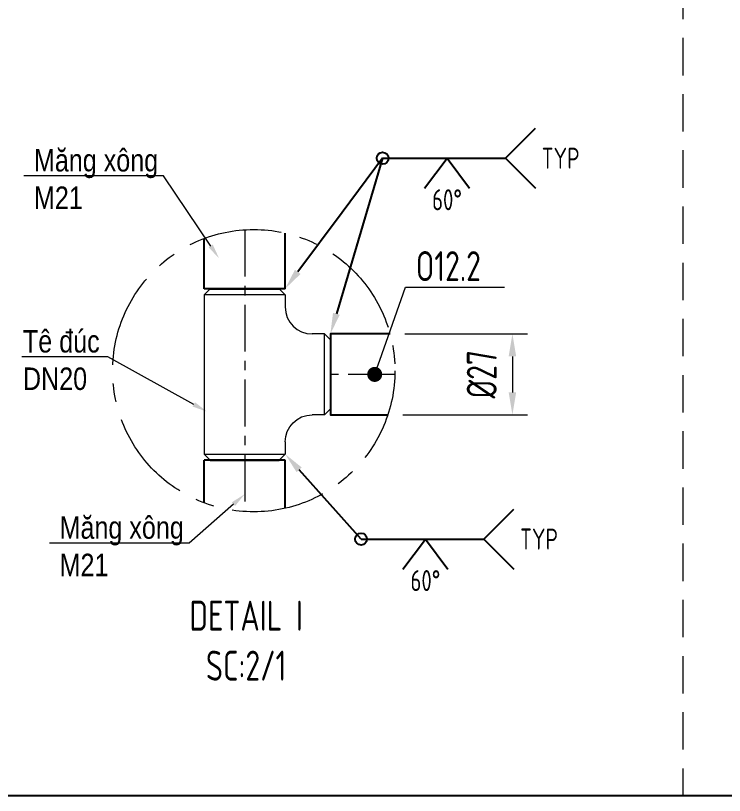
# Model space of a CAD drawing. Header units: millimetres. Extents: x -46397 to 283259, y -8690 to 23983.
# Drawn here: x 182604 to 183077, y -1792 to -1272 of the extents above; entities that cross this region are included whole.
import ezdxf
from ezdxf import colors
from ezdxf.entities.mleader import LeaderData, LeaderLine
from ezdxf.math import Vec2, Vec3

# ---------------------------------------------------------------- set-up
doc = ezdxf.new("R2010")
doc.units = ezdxf.units.MM
doc.linetypes.add('CENTER', pattern=[2, 1.25, -0.25, 0.25, -0.25])
doc.linetypes.add('HIDDEN', pattern=[0.375, 0.25, -0.125])
doc.layers.get('Defpoints').update_dxf_attribs({"lineweight": 0})
for name, color, linetype, lineweight in [('AM_5', 3, 'Continuous', 25), ('CHUAN DUONG TAM', 1, 'CENTER', 0), ('Dtext', 255, 'Continuous', 20), ('mDƯỜNG CƠ BẢN', 255, 'Continuous', 25), ('mDƯỜNG KHUẤT', 251, 'HIDDEN', 5), ('PV-1A1AF1D7', 7, 'Continuous', 0)]:
    doc.layers.add(name, color=color, linetype=linetype, lineweight=lineweight)
doc.layers.add('DIM', color=8, linetype='Continuous')
doc.styles.add('Chu va so', font='arial.ttf')
doc.styles.add('GHI CHÚ 1', font='isocp_IV25.ttf', dxfattribs={"width": 0.8})
doc.styles.add('GHI CHÚ 2', font='arial.ttf', dxfattribs={"width": 0.8, "height": 1})
doc.styles.get("Standard").update_dxf_attribs({"font": 'isocp.shx', "width": 0.8})
doc.styles.add('TCVN', font='arial.ttf')
doc.dimstyles.new('1-30SCALE', dxfattribs={"dimtxt": 75, "dimasz": 75, "dimexe": 37.5, "dimexo": 30, "dimgap": 30, "dimtad": 1, "dimtoh": 1, "dimdec": 0, "dimdsep": 46, "dimtxsty": 'GHI CHÚ 1', "dimcen": 0.09, "dimclrd": 256, "dimclre": 256, "dimclrt": 2, "dimadec": 0, "dimazin": 0, "dimtfac": 1, "dimtdec": 0, "dimtofl": 0, "dimtmove": 0, "dimatfit": 3, "dimfxl": 1, "dimlwd": 0, "dimlwe": 0, "dimarcsym": 0})

# ---------------------------------------------------------------- blocks, each defined once
blk = doc.blocks.new('gfsdfgsdfgfgsfgsfgdf')
at = {"linetype": 'Continuous', "ltscale": 50}
for p, q in [((-230, 1144), (230, 1144)), ((572, 802), (572, 342)), ((-230, 0), (230, 0))]:
    blk.add_line(p, q, dxfattribs=at)
at = {"layer": 'PV-1A1AF1D7', "extrusion": (0, 1, 0)}
for p, q in [((-230, 1144), (-270, 1104)), ((0, 1104), (-270, 1104)), ((-270, 1104), (-270, 40)), ((270, 1104), (0, 1104)), ((230, 1144), (270, 1104)), ((270, 1104), (270, 1022)), ((532, 842), (450, 842)), ((532, 572), (532, 842)), ((572, 802), (532, 842)), ((532, 302), (532, 572)), ((572, 342), (532, 302)), ((532, 302), (450, 302)), ((270, 122), (270, 40)), ((-270, 40), (0, 40)), ((-230, 0), (-270, 40)), ((0, 40), (270, 40)), ((230, 0), (270, 40))]:
    blk.add_line(p, q, dxfattribs=at)
at = {"layer": 'PV-1A1AF1D7'}
blk.add_arc((450, 1022), 180, 180, 270, dxfattribs=at)
at = {"layer": 'PV-1A1AF1D7', "extrusion": (1.22465e-16, 0, -1)}
blk.add_arc((-450, 122), 180, 0, 90, dxfattribs=at)
blk = doc.blocks.new('_Dot')
at = {"color": 0, "linetype": 'ByBlock', "lineweight": -2}
blk.add_line((-0.5, 0), (-1, 0), dxfattribs=at)
at = {"color": 0, "linetype": 'ByBlock', "const_width": 0.5}
blk.add_lwpolyline([(-0.25, 0, 1), (0.25, 0, 1)], format="xyb", close=True, dxfattribs=at)
blk = doc.blocks.new('*D902')
at = {"layer": 'Defpoints', "color": 0, "transparency": 16777216}
for p in [(182853.75, -1483.97, -2.03), (182852.27, -1537.97, -2.03), (182935.47, -1537.97)]:
    blk.add_point(p, dxfattribs=at)
at = {"layer": 'DIM', "linetype": 'Continuous', "lineweight": 0, "transparency": 16777216}
for p, q in [((182863.75, -1483.97), (182945.47, -1483.97)), ((182935.47, -1498.97), (182935.47, -1522.97)), ((182862.27, -1537.97), (182945.47, -1537.97))]:
    blk.add_line(p, q, dxfattribs=at)
at = {"layer": 'DIM', "transparency": 16777216}
for points in [[(182932.97, -1498.97), (182937.97, -1498.97), (182935.47, -1483.97)], [(182932.97, -1522.97), (182937.97, -1522.97), (182935.47, -1537.97)]]:
    blk.add_solid(points, dxfattribs=at)
at = {"layer": 'DIM', "color": 2, "transparency": 16777216, "insert": (182915.01, -1510.87), "char_height": 20, "attachment_point": 5, "rotation": 90, "style": 'GHI CHÚ 1'}
blk.add_mtext('%%C27', dxfattribs=at)
blk = doc.blocks.new('*S1164')
at = {"layer": 'AM_5'}
for p, q in [((170119.42, -1366.7, 2.73), (170139.42, -1346.7, 2.73)), ((170037.43, -1366.7, 2.73), (170006.54, -1470.56, 2.73)), ((170037.43, -1366.7, 2.73), (170010.37, -1402.9, 2.73)), ((170037.43, -1366.7, 2.73), (170119.42, -1366.7, 2.73)), ((170119.42, -1366.7, 2.73), (170139.42, -1386.7, 2.73)), ((170010.37, -1402.9, 2.73), (169980.73, -1442.56, 2.73))]:
    blk.add_line(p, q, dxfattribs=at)
at = {"layer": 'AM_5', "color": 2}
for p, q in [((170065.42, -1386.7, 2.73), (170080.42, -1366.7, 2.73)), ((170080.42, -1366.7, 2.73), (170095.42, -1386.7, 2.73))]:
    blk.add_line(p, q, dxfattribs=at)
blk.add_circle((170037.43, -1366.7, 2.73), 3.99, dxfattribs=at)
at = {"layer": 'AM_5', "linetype": 'Continuous'}
for points in [[(169978.86, -1441.17, 2.73), (169982.59, -1443.96, 2.73), (169972.34, -1453.78, 2.73)], [(170004.3, -1469.89, 2.73), (170008.77, -1471.22, 2.73), (170002.54, -1483.98, 2.73)]]:
    blk.add_trace(points, dxfattribs=at)
at = {"layer": 'AM_5', "color": 2, "char_height": 14}
for s, insert, attachment_point in [('TYP', (170143.62, -1366.7, 2.73), 4), ('60%%d', (170080.42, -1387.42, 2.73), 2)]:
    blk.add_mtext(s, dxfattribs=dict(at, insert=insert, attachment_point=attachment_point))
blk = doc.blocks.new('*S1166')
at = {"layer": 'AM_5'}
for p, q in [((170022.99, -1620.86, 2.73), (169981.67, -1574.62, 2.73)), ((170104.98, -1620.86, 2.73), (170124.98, -1600.86, 2.73)), ((170022.99, -1620.86, 2.73), (170104.98, -1620.86, 2.73)), ((170104.98, -1620.86, 2.73), (170124.98, -1640.86, 2.73))]:
    blk.add_line(p, q, dxfattribs=at)
at = {"layer": 'AM_5', "color": 2}
for p, q in [((170050.98, -1640.86, 2.73), (170065.98, -1620.86, 2.73)), ((170065.98, -1620.86, 2.73), (170080.98, -1640.86, 2.73))]:
    blk.add_line(p, q, dxfattribs=at)
blk.add_circle((170022.99, -1620.86, 2.73), 3.99, dxfattribs=at)
at = {"layer": 'AM_5', "linetype": 'Continuous'}
blk.add_trace([(169983.41, -1573.06, 2.73), (169979.93, -1576.17, 2.73), (169972.34, -1564.18, 2.73)], dxfattribs=at)
at = {"layer": 'AM_5', "color": 2, "char_height": 14}
for s, insert, attachment_point in [('TYP', (170129.18, -1620.86, 2.73), 4), ('60%%d', (170065.98, -1641.58, 2.73), 2)]:
    blk.add_mtext(s, dxfattribs=dict(at, insert=insert, attachment_point=attachment_point))
blk = doc.blocks.new('*U1826')
at = {"lineweight": 25}
for points in [[(0, 0), (2725.31, 0), (2725.31, 1785.22), (0, 1785.22)], [(0, 0), (2060.6, 0), (2060.6, 1785.22), (0, 1785.22)]]:
    blk.add_lwpolyline(points, close=True, dxfattribs=at)
at = {"layer": 'Dtext', "ltscale": 0.1}
for tag, p, height, style in [('REV_3', (2078.16, 670.53), 11.87, 'TCVN'), ('FOR_APPROVAL3', (2196.87, 669.7, -0.11), 14.24, 'TCVN'), ('REV_2', (2078.16, 626.22), 11.87, 'TCVN'), ('FOR_APPROVAL2', (2196.87, 625.38, -0.11), 14.24, 'TCVN'), ('REV_1', (2078.16, 581.9), 11.87, 'TCVN'), ('FOR_APPROVAL1', (2196.87, 581.07, -0.1), 14.24, 'TCVN'), ('NGUOI_VE', (2323.34, 536.96, -0.1), 14.24, 'TCVN'), ('NGUOI_KIEM_2', (2449.21, 536.96, -0.12), 14.24, 'TCVN'), ('NGUOI_DUYET', (2601.25, 536.96, -0.12), 14.24, 'TCVN'), ('REV_0', (2078.16, 537.59), 11.87, 'TCVN'), ('1.1_A4', (2608.88, 27.03, -0.11), 14.24, 'Chu va so'), ('A4_A4', (2656.27, 27.03, -0.11), 14.24, 'Chu va so'), ('REV.', (2695.31, 27.03, -0.11), 14.24, 'Chu va so')]:
    blk.add_attdef(tag, p, '', height=height, dxfattribs=dict(at, style=style))
for tag, p, height, style, width in [('NGAY_REV03', (2108.24, 669.7, -0.11), 12.34, 'TCVN', 0.95), ('NGAY_REV02', (2108.24, 625.38, -0.11), 12.34, 'TCVN', 0.95), ('NGAY_REV01', (2108.24, 581.07, -0.11), 12.34, 'TCVN', 0.95), ('NGAY_REV0', (2108.24, 536.75, -0.12), 12.34, 'TCVN', 0.95), ('DWD.NO', (2107.14, 11.56, -0.11), 18.99, 'Chu va so', 0.85)]:
    blk.add_attdef(tag, p, '', height=height, dxfattribs=dict(at, style=style, width=width))
at = {"layer": 'Dtext', "lineweight": 25, "ltscale": 0.1, "style": 'Chu va so'}
for tag, p, height in [('PROJECT_CODE', (2244.4, 223.15), 28.49), ('TITLE1', (2121.03, 170.18, -0.11), 18.99), ('TITLE2', (2121.03, 125.52, -0.11), 18.99), ('TITLE3', (2121.03, 81.21, -0.11), 18.99)]:
    blk.add_attdef(tag, p, '', height=height, dxfattribs=at)

msp = doc.modelspace()

# ---------------------------------------------------------------- linework, layer by layer
at = {"layer": 'CHUAN DUONG TAM', "ltscale": 25}
for p, q in [((182756.75, -1414.47, 2.73), (182756.75, -1602.51, 2.73)), ((182856.97, -1510.98, 2.73), (182813.95, -1510.98, 2.73))]:
    msp.add_line(p, q, dxfattribs=at)
at = {"layer": 'CHUAN DUONG TAM', "color": 6, "ltscale": 50}
msp.add_circle((182762.79, -1508.49, -2.03), 94.21, dxfattribs=at)
at = {"layer": 'mDƯỜNG CƠ BẢN', "color": 2, "elevation": 2.73}
msp.add_lwpolyline([(182853.75, -1483.97), (182813.95, -1483.98), (182813.95, -1537.98), (182852.27, -1537.97)], dxfattribs=at)
at = {"layer": 'mDƯỜNG KHUẤT', "ltscale": 100}
msp.add_lwpolyline([(182186.09, -836.41), (183049.3, -836.41), (183049.3, -1791.94), (182186.09, -1791.94)], close=True, dxfattribs=at)
at = {"layer": 'PV-1A1AF1D7', "color": 3, "lineweight": 25, "extrusion": (0, 1, 0)}
for p, q in [((182729.75, -1453.78, 2.73), (182729.75, -1420.26, 2.73)), ((182783.75, -1453.78, 2.73), (182783.75, -1416.64, 2.73)), ((182783.75, -1453.78, 2.73), (182729.75, -1453.78, 2.73)), ((182783.75, -1568.18, 2.73), (182729.75, -1568.18, 2.73)), ((182729.75, -1596.72, 2.73), (182729.75, -1568.18, 2.73)), ((182783.75, -1600.34, 2.73), (182783.75, -1568.18, 2.73))]:
    msp.add_line(p, q, dxfattribs=at)

# ---------------------------------------------------------------- block references
at = {"layer": 'AM_5'}
for name in ['*S1164', '*S1166']:
    msp.add_blockref(name, (12811.41, 0), dxfattribs=at)
at = {"layer": 'mDƯỜNG CƠ BẢN', "color": 7, "xscale": 0.09999999999999892, "yscale": 0.09999999999999892, "zscale": 0.09999999999999892}
msp.add_blockref('gfsdfgsdfgfgsfgsfgdf', (182756.75, -1568.18, 2.73), dxfattribs=at)

# ---------------------------------------------------------------- texts
at = {"color": 3, "insert": (182706.78, -1662, 0), "char_height": 20, "attachment_point": 1}
msp.add_mtext_dynamic_manual_height_columns('\\pxqc;DETAIL I\\PSC:2/1', width=101.884, gutter_width=107.44, heights=[0], dxfattribs=at)

# ---------------------------------------------------------------- dimensions: what is measured, and where the dimension line sits
at = {"layer": 'DIM'}
dim = msp.add_linear_dim(base=(182935.47, -1537.97), p1=(182853.75, -1483.97, -2.03), p2=(182852.27, -1537.97, -2.03), angle=90, text='%%C<>', dimstyle='1-30SCALE', override={"dimtxt": 20, "dimasz": 15, "dimexe": 10, "dimexo": 10, "dimgap": 10, "dimlfac": 0.5, "dimtmove": 1}, dxfattribs=at)
dim.commit()
dim.dimension.update_dxf_attribs({"geometry": '*D902', "text_midpoint": (182935.4, -1510.87), "dimtype": 160})

# ---------------------------------------------------------------- leaders
at = {"ltscale": 5}
ml = msp.add_multileader_mtext('Standard', dxfattribs=at)
ml.set_content('{\\fArial|b0|i0|c0|p34;\\C1;Măng xông \\PM21}', color=256, style='GHI CHÚ 2')
ml.set_leader_properties(lineweight=9)
ml.build(insert=Vec2(0, 0))
ml.multileader.update_dxf_attribs({"has_dogleg": 0, "text_left_attachment_type": 6, "text_right_attachment_type": 6, "dogleg_length": 0.0333, "arrow_head_size": 10, "scale": 300})
ctx = ml.context
ctx.base_point, ctx.scale, ctx.char_height, ctx.arrow_head_size, ctx.landing_gap_size, ctx.plane_origin = Vec3(182610.04, -1378.56), 300, 15, 10, 6, Vec3(182746.54, -1533.88)
ctx.left_attachment, ctx.right_attachment = 6, 6
notes = []
notes.append((ctx, [(0, (1, 1, 0), (182712.62, -1378.56), (-1, 0), 10, [(0, [(182739.66, -1433.59)], 0, [])])]))
ctx.mtext.insert, ctx.mtext.flow_direction = Vec3(182616.04, -1360.56), 5
ml = msp.add_multileader_mtext('Standard')
ml.set_content('O12.2', color=256)
ml.set_leader_properties(color=2, linetype='ByLayer', lineweight=5)
ml.set_arrow_properties(name='DOT')
ml.build(insert=Vec2(0, 0))
ml.multileader.update_dxf_attribs({"text_left_attachment_type": 6, "text_right_attachment_type": 6, "dogleg_length": 0.18, "arrow_head_size": 10, "scale": 10})
ctx = ml.context
ctx.base_point, ctx.scale, ctx.char_height, ctx.arrow_head_size, ctx.landing_gap_size, ctx.plane_origin = Vec3(182865.99, -1452.72, 0.35), 10, 20, 10, 5, Vec3(183150.71, -1422.28, 0.35)
ctx.left_attachment, ctx.right_attachment = 6, 6
notes.append((ctx, [(1, (1, 1, 0), (182864.19, -1452.72, 0.35), (1, 0), 1.8, [(0, [(182843.54, -1510.98, 0.35)], 0, [])])]))
ctx.mtext.insert, ctx.mtext.flow_direction = Vec3(182870.99, -1428.72, 0.35), 5
ml = msp.add_multileader_mtext('Standard', dxfattribs=at)
ml.set_content('{\\fArial Baltic|b0|i0|c0|p34;\\C1;Tê đúc\\PDN20}', color=256, style='GHI CHÚ 2')
ml.set_leader_properties(lineweight=9)
ml.build(insert=Vec2(0, 0))
ml.multileader.update_dxf_attribs({"has_dogleg": 0, "text_left_attachment_type": 6, "text_right_attachment_type": 6, "dogleg_length": 0.1, "arrow_head_size": 10, "scale": 300})
ctx = ml.context
ctx.base_point, ctx.scale, ctx.char_height, ctx.arrow_head_size, ctx.landing_gap_size, ctx.plane_origin = Vec3(182602.69, -1499.36), 300, 15, 10, 6, Vec3(182762.97, -1664.91)
ctx.left_attachment, ctx.right_attachment = 6, 6
notes.append((ctx, [(0, (1, 1, 0), (182675.39, -1499.36), (-1, 0), 10, [(0, [(182731.52, -1535.83)], 0, [])])]))
ctx.mtext.insert, ctx.mtext.flow_direction = Vec3(182608.69, -1481.36), 5
ml = msp.add_multileader_mtext('Standard', dxfattribs=at)
ml.set_content('{\\fArial|b0|i0|c0|p34;\\C1;Măng xông \\PM21}', color=256, style='GHI CHÚ 2')
ml.set_leader_properties(lineweight=9)
ml.build(insert=Vec2(0, 0))
ml.multileader.update_dxf_attribs({"has_dogleg": 0, "text_left_attachment_type": 6, "text_right_attachment_type": 6, "dogleg_length": 0.05, "arrow_head_size": 10, "scale": 300})
ctx = ml.context
ctx.base_point, ctx.scale, ctx.char_height, ctx.arrow_head_size, ctx.landing_gap_size, ctx.plane_origin = Vec3(182627.15, -1623.65), 300, 15, 10, 6, Vec3(182763.65, -1743.97)
ctx.left_attachment, ctx.right_attachment = 6, 6
notes.append((ctx, [(0, (1, 1, 0), (182729.73, -1623.65), (-1, 0), 10, [(0, [(182756.75, -1590.91)], 0, [])])]))
ctx.mtext.insert, ctx.mtext.flow_direction = Vec3(182633.15, -1605.65), 5
for ctx, leaders in notes:
    for number, flags, end, landing, length, lines in leaders:
        leader = LeaderData()
        leader.index, (leader.has_last_leader_line, leader.has_dogleg_vector, leader.attachment_direction) = number, flags
        leader.last_leader_point, leader.dogleg_vector, leader.dogleg_length = Vec3(end), Vec3(landing), length
        for number, points, colour, breaks in lines:
            line = LeaderLine()
            line.index, line.vertices, line.color, line.breaks = number, Vec3.list(points), colors.encode_raw_color(colour), breaks
            leader.lines.append(line)
        ctx.leaders.append(leader)

# ---------------------------------------------------------------- next in the draw order: block references
at = {"xscale": 0.9084576280678549, "yscale": 0.9084576280678549, "zscale": 0.9084576280678549}
msp.add_blockref('*U1826', (182186.09, -1791.94), dxfattribs=at)

doc.saveas('drawing.dxf')
